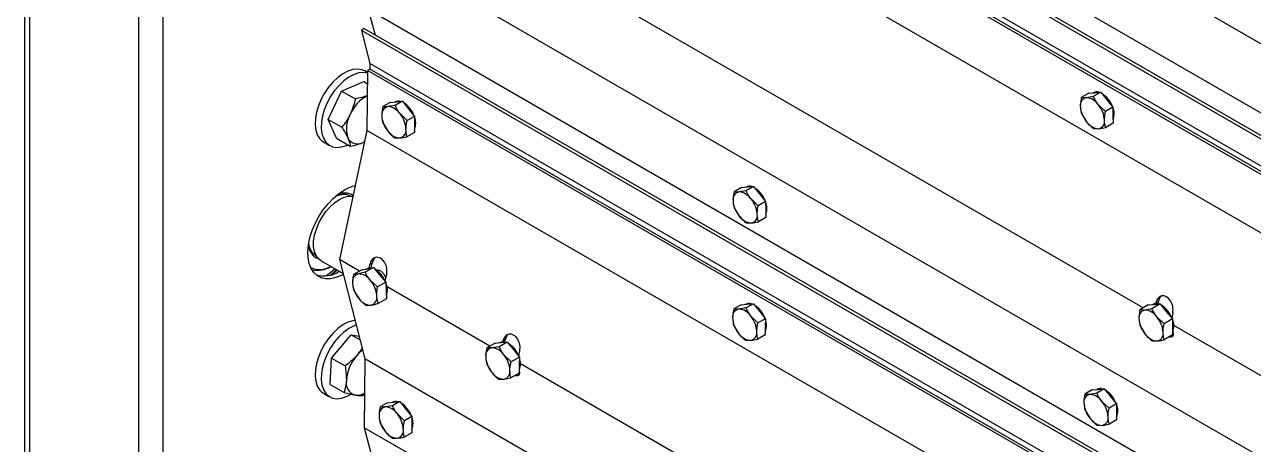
# Model space of a CAD drawing. Header units: millimetres. Extents: x -361 to 14022, y -1822 to 1455.
# Drawn here: x 3968.98 to 3991.42, y 900.91 to 908.58 of the extents above; entities that cross this region are included whole.
import ezdxf

# ---------------------------------------------------------------- set-up
doc = ezdxf.new("R2010")
doc.units = ezdxf.units.MM

msp = doc.modelspace()

# ---------------------------------------------------------------- linework, layer by layer
at = {"color": 7, "linetype": 'Continuous', "lineweight": 25}
for p, q in [((3968.976014, 941.413075), (3968.976014, 859.248655)), ((3969.067544, 941.285511), (3969.067544, 859.121092)), ((3971.056281, 940.137437), (3971.056281, 857.973018)), ((4037.697955, 881.599208), (3975.19244, 917.682874)), ((4037.697955, 880.332793), (3975.181245, 916.422921)), ((4037.697955, 879.857326), (3975.047014, 916.024944)), ((4037.697955, 879.922532), (3975.091041, 916.064734)), ((4037.697955, 879.211755), (3975.172353, 915.307016)), ((4037.697955, 879.364134), (3975.215331, 915.434585)), ((4037.697955, 879.263475), (3975.216543, 915.333226)), ((4037.697955, 878.139979), (3975.18526, 914.227789)), ((4037.697955, 874.042709), (3975.234603, 910.102034)), ((3989.407178, 903.404972), (3978.032519, 909.971423)), ((4037.697955, 872.80646), (3975.249491, 908.85719)), ((3975.249491, 908.85719), (3975.381905, 908.392759)), ((3975.174702, 908.512375), (3975.130388, 908.473646)), ((4037.697955, 872.354158), (3975.130388, 908.473646)), ((3975.130388, 908.473646), (3975.284352, 907.870529)), ((4037.697955, 872.418469), (3975.174702, 908.512375)), ((3975.238939, 907.708044), (3975.187756, 907.737592)), ((3975.239249, 907.742955), (3975.229543, 906.65063)), ((3975.283441, 907.767941), (3975.239249, 907.742955)), ((4037.697955, 871.686312), (3975.239249, 907.742955)), ((3975.284352, 907.870529), (3975.283441, 907.767941)), ((4037.697955, 871.736809), (3975.283441, 907.767941)), ((4037.697955, 871.839923), (3975.284352, 907.870529)), ((3974.767382, 907.369987), (3975.17209, 907.541664)), ((3975.17209, 907.541664), (3975.237127, 907.504119)), ((3974.518564, 906.852596), (3974.767382, 907.369987)), ((3974.767382, 907.369987), (3975.018647, 907.224935)), ((3988.412216, 907.330271), (3988.277285, 907.25024)), ((3988.496506, 907.268974), (3988.367161, 907.247902)), ((3988.412216, 907.330271), (3988.521826, 907.339638)), ((3988.497612, 907.338292), (3988.496186, 907.337447)), ((3988.631437, 907.349005), (3988.496506, 907.268974)), ((3988.521826, 907.339638), (3988.631437, 907.349005)), ((3988.631437, 907.349005), (3988.742797, 907.212074)), ((3975.656309, 907.161761), (3975.521373, 907.085471)), ((3975.743659, 907.105981), (3975.612781, 907.084568)), ((3975.656309, 907.161761), (3975.767452, 907.172016)), ((3975.744259, 907.170649), (3975.742626, 907.169725)), ((3975.878595, 907.182271), (3975.743659, 907.105981)), ((3975.767452, 907.172016), (3975.878595, 907.182271)), ((3975.878595, 907.182271), (3975.988423, 907.044452)), ((3975.988423, 907.044452), (3976.09825, 906.906634)), ((3988.719227, 906.995112), (3988.588132, 907.120338)), ((3988.854157, 907.075143), (3988.719227, 906.995112)), ((3988.742797, 907.212074), (3988.854157, 907.075143)), ((3988.854157, 907.075143), (3988.855907, 906.928845)), ((3974.518564, 906.852596), (3974.769829, 906.707544)), ((3974.674453, 906.506882), (3974.518564, 906.852596)), ((3975.518741, 906.789324), (3975.608834, 906.640348)), ((3975.963314, 906.830344), (3975.833751, 906.957004)), ((3976.09825, 906.906634), (3975.963314, 906.830344)), ((3976.09825, 906.906634), (3976.096935, 906.75856)), ((3988.280784, 906.957644), (3988.37241, 906.809008)), ((3988.857657, 906.782547), (3988.722726, 906.702517)), ((3988.855907, 906.928845), (3988.857657, 906.782547)), ((3975.229543, 906.65063), (3974.729054, 904.290238)), ((4037.697955, 870.588384), (3975.229543, 906.65063)), ((3976.095619, 906.610487), (3975.960683, 906.534197)), ((3976.096935, 906.75856), (3976.095619, 906.610487)), ((3988.503505, 906.683782), (3988.593381, 906.681444)), ((3974.437817, 906.438518), (3974.548302, 906.374736)), ((3974.674453, 906.506882), (3974.925718, 906.36183)), ((3975.185168, 906.441346), (3975.15965, 906.429439)), ((3975.738396, 906.513687), (3975.829804, 906.512784)), ((3974.922373, 905.449939), (3974.908709, 905.457827)), ((3974.915883, 905.453491), (3974.908709, 905.457827)), ((3982.068914, 905.606956), (3981.933983, 905.526925)), ((3982.153204, 905.545659), (3982.023859, 905.524587)), ((3982.068914, 905.606956), (3982.178524, 905.616323)), ((3982.15431, 905.614977), (3982.152884, 905.614132)), ((3982.288135, 905.62569), (3982.153204, 905.545659)), ((3982.178524, 905.616323), (3982.288135, 905.62569)), ((3982.288135, 905.62569), (3982.399495, 905.488759)), ((3982.399495, 905.488759), (3982.510855, 905.351828)), ((3981.937482, 905.234329), (3982.029108, 905.085693)), ((3982.375925, 905.271798), (3982.24483, 905.397023)), ((3982.510855, 905.351828), (3982.375925, 905.271798)), ((3982.510855, 905.351828), (3982.512605, 905.20553)), ((3982.512605, 905.20553), (3982.514355, 905.059232)), ((3982.514355, 905.059232), (3982.379424, 904.979202)), ((3982.160203, 904.960467), (3982.250079, 904.958129)), ((3974.252133, 904.397662), (3974.28376, 904.375266)), ((3974.28376, 904.375266), (3974.297424, 904.367378)), ((3974.391612, 904.266096), (3974.794597, 904.033458)), ((3975.092547, 904.080398), (3974.729054, 904.290238)), ((3974.729054, 904.290238), (3975.19244, 902.474801)), ((3975.133227, 904.103398), (3974.981719, 904.017738)), ((3975.133227, 904.103398), (3975.240741, 904.122753)), ((3975.348254, 904.142108), (3975.196746, 904.056449)), ((3975.228014, 904.122803), (3975.221939, 904.119368)), ((3975.240741, 904.122753), (3975.348254, 904.142108)), ((3975.280322, 904.1998), (3975.26677, 904.135886)), ((3975.326072, 904.225667), (3975.280322, 904.1998)), ((3975.306978, 904.135614), (3975.326072, 904.225667)), ((3975.348254, 904.142108), (3975.4615, 904.009549)), ((3975.43242, 904.094775), (3975.416476, 904.08576)), ((3975.196746, 904.056449), (3975.069497, 904.025936)), ((3975.423238, 903.791329), (3975.290257, 903.912731)), ((3975.574746, 903.876989), (3975.423238, 903.791329)), ((3975.4615, 904.009549), (3975.574746, 903.876989)), ((3975.563079, 903.895752), (3975.589681, 904.021211)), ((3975.574746, 903.876989), (3975.580478, 903.725074)), ((3974.993183, 903.713908), (3975.086694, 903.570191)), ((3975.580478, 903.725074), (3975.58621, 903.573159)), ((3977.47274, 902.706342), (3975.596717, 903.789347)), ((3975.219675, 903.448789), (3975.307453, 903.456986)), ((3975.58621, 903.573159), (3975.434702, 903.487499)), ((3982.064464, 903.462412), (3981.929528, 903.386122)), ((3982.151814, 903.406632), (3982.020936, 903.385219)), ((3982.064464, 903.462412), (3982.175607, 903.472667)), ((3982.152414, 903.471299), (3982.150781, 903.470376)), ((3982.28675, 903.482922), (3982.151814, 903.406632)), ((3982.175607, 903.472667), (3982.28675, 903.482922)), ((3982.28675, 903.482922), (3982.396578, 903.345103)), ((3989.499521, 903.459743), (3989.348019, 903.369883)), ((3989.499521, 903.459743), (3989.609132, 903.46911)), ((3989.718743, 903.478477), (3989.567241, 903.388617)), ((3989.584917, 903.467764), (3989.583492, 903.466919)), ((3989.609132, 903.46911), (3989.718743, 903.478477)), ((3989.636051, 903.482534), (3989.63867, 903.495986)), ((3989.684418, 903.523121), (3989.63867, 903.495986)), ((3989.684418, 903.523121), (3989.675797, 903.478838)), ((3989.718743, 903.478477), (3989.830103, 903.341546)), ((3982.37147, 903.130994), (3982.241907, 903.257655)), ((3982.506406, 903.207284), (3982.37147, 903.130994)), ((3982.396578, 903.345103), (3982.506406, 903.207284)), ((3982.506406, 903.207284), (3982.50509, 903.059211)), ((3989.567241, 903.388617), (3989.437896, 903.367545)), ((3989.789961, 903.114756), (3989.658866, 903.239981)), ((3989.941463, 903.204615), (3989.789961, 903.114756)), ((3989.830103, 903.341546), (3989.941463, 903.204615)), ((3989.948029, 903.317397), (3989.930079, 903.225194)), ((3989.941463, 903.204615), (3989.943213, 903.058317)), ((3981.926896, 903.089975), (3982.016989, 902.940998)), ((3982.50509, 903.059211), (3982.503774, 902.911137)), ((3989.351519, 903.077287), (3989.443145, 902.928651)), ((3989.943213, 903.058317), (3989.944962, 902.912019)), ((3989.947476, 902.979467), (3989.952271, 902.962643)), ((4001.339605, 896.516528), (3989.964946, 903.082979)), ((3974.580519, 902.489471), (3974.943965, 902.914001)), ((3974.943965, 902.914001), (3975.103902, 902.821671)), ((3974.943965, 902.914001), (3975.086518, 902.889779)), ((3977.571199, 902.762008), (3977.419691, 902.676349)), ((3977.571199, 902.762008), (3977.682342, 902.772263)), ((3977.793485, 902.782518), (3977.641977, 902.696859)), ((3977.659149, 902.770896), (3977.657516, 902.769973)), ((3977.682342, 902.772263), (3977.793485, 902.782518)), ((3977.711001, 902.796599), (3977.708556, 902.785069)), ((3977.756752, 902.822465), (3977.711001, 902.796599)), ((3977.748157, 902.781932), (3977.756752, 902.822465)), ((3977.793485, 902.782518), (3977.903313, 902.644699)), ((3982.146552, 902.814337), (3982.23796, 902.813434)), ((3982.503774, 902.911137), (3982.368838, 902.834847)), ((3989.574239, 902.803425), (3989.664115, 902.801087)), ((3989.944962, 902.912019), (3989.793461, 902.82216)), ((3977.641977, 902.696859), (3977.511099, 902.675446)), ((3977.861632, 902.421221), (3977.73207, 902.547882)), ((3978.013141, 902.506881), (3977.861632, 902.421221)), ((3977.903313, 902.644699), (3978.013141, 902.506881)), ((3978.001174, 902.527524), (3978.02036, 902.61801)), ((3978.013141, 902.506881), (3978.011825, 902.358807)), ((3974.559826, 902.006701), (3974.580519, 902.489471)), ((3974.580519, 902.489471), (3974.831784, 902.344419)), ((3975.19244, 902.474801), (3975.181245, 901.214849)), ((4037.697955, 866.391136), (3975.19244, 902.474801)), ((3977.417059, 902.380202), (3977.507152, 902.231225)), ((3978.011825, 902.358807), (3978.010509, 902.210734)), ((3989.405167, 895.817898), (3978.033815, 902.382441)), ((3977.636715, 902.104564), (3977.728123, 902.103661)), ((3978.010509, 902.210734), (3977.859001, 902.125074)), ((3978.01717, 902.25895), (3978.012831, 902.275951)), ((3974.437817, 901.845476), (3974.548302, 901.781694)), ((3974.559826, 902.006701), (3974.811091, 901.861649)), ((3988.477069, 901.907607), (3988.342138, 901.827576)), ((3988.561359, 901.84631), (3988.432014, 901.825238)), ((3988.477069, 901.907607), (3988.586679, 901.916974)), ((3988.562465, 901.915628), (3988.561039, 901.914783)), ((3988.69629, 901.926341), (3988.561359, 901.84631)), ((3988.586679, 901.916974), (3988.69629, 901.926341)), ((3988.69629, 901.926341), (3988.80765, 901.78941)), ((3975.153843, 901.803409), (3975.186711, 901.830061)), ((3975.607542, 901.673283), (3975.472606, 901.596993)), ((3975.694893, 901.617502), (3975.564014, 901.59609)), ((3975.607542, 901.673283), (3975.718685, 901.683537)), ((3975.695492, 901.68217), (3975.69386, 901.681247)), ((3975.829829, 901.693792), (3975.694893, 901.617502)), ((3975.718685, 901.683537), (3975.829829, 901.693792)), ((3975.829829, 901.693792), (3975.939656, 901.555974)), ((3988.78408, 901.572448), (3988.652985, 901.697674)), ((3988.919011, 901.652479), (3988.78408, 901.572448)), ((3988.80765, 901.78941), (3988.919011, 901.652479)), ((3988.919011, 901.652479), (3988.92076, 901.506181)), ((3975.914548, 901.341865), (3975.784985, 901.468526)), ((3976.049484, 901.418155), (3975.914548, 901.341865)), ((3975.939656, 901.555974), (3976.049484, 901.418155)), ((3976.049484, 901.418155), (3976.048168, 901.270081)), ((3988.345638, 901.53498), (3988.437263, 901.386344)), ((3988.92076, 901.506181), (3988.92251, 901.359883)), ((4037.697955, 865.12472), (3975.181245, 901.214849)), ((3975.181245, 901.214849), (3975.304079, 900.733677)), ((3975.469975, 901.300845), (3975.560067, 901.151869)), ((3976.048168, 901.270081), (3976.046853, 901.122008)), ((3988.568358, 901.261118), (3988.658234, 901.25878)), ((3988.92251, 901.359883), (3988.787579, 901.279852)), ((3975.68963, 901.025208), (3975.781038, 901.024305)), ((3976.046853, 901.122008), (3975.911916, 901.045718))]:
    msp.add_line(p, q, dxfattribs=at)
at = {"color": 8, "linetype": 'Continuous', "lineweight": 25}
msp.add_line((3971.498223, 937.224913), (3971.498223, 860.779877), dxfattribs=at)
at = {"color": 7, "linetype": 'Continuous', "lineweight": 25, "flags": 128}
for points in [[(3975.187756, 907.737592), (3975.13601, 907.760166), (3975.05809, 907.772621), (3974.972716, 907.764276), (3974.882483, 907.735384), (3974.790132, 907.686823), (3974.698469, 907.62007), (3974.61028, 907.537151), (3974.528244, 907.440587), (3974.454853, 907.333311), (3974.392339, 907.218583), (3974.342599, 907.099889), (3974.307145, 906.980836), (3974.287056, 906.86504), (3974.28294, 906.756021), (3974.294924, 906.65709), (3974.322642, 906.571254)], [(3975.238855, 907.69863), (3975.168575, 907.708839), (3975.083201, 907.700494), (3974.992968, 907.671602), (3974.900617, 907.623042), (3974.808954, 907.556288), (3974.720765, 907.473369), (3974.638729, 907.376805), (3974.565339, 907.269529), (3974.502824, 907.154801), (3974.453084, 907.036107), (3974.417631, 906.917054), (3974.397541, 906.801258), (3974.393425, 906.692239), (3974.405409, 906.593308), (3974.433127, 906.507472)], [(3974.433127, 906.507472), (3974.475739, 906.437339), (3974.531948, 906.385039), (3974.600047, 906.352162), (3974.677968, 906.339707), (3974.763342, 906.348052), (3974.853575, 906.376944), (3974.879333, 906.388608)], [(3974.798546, 904.017983), (3974.762041, 903.998978), (3974.661739, 903.958966), (3974.564978, 903.938468), (3974.474025, 903.937965), (3974.391013, 903.957469), (3974.317887, 903.996523), (3974.25636, 904.054211), (3974.207876, 904.129182), (3974.17357, 904.219677), (3974.154247, 904.323577), (3974.15036, 904.438444), (3974.161999, 904.561588), (3974.188893, 904.690122), (3974.230409, 904.821033), (3974.285576, 904.951252), (3974.353101, 905.077728), (3974.4314, 905.197495), (3974.518639, 905.307747), (3974.612772, 905.4059), (3974.711593, 905.489652), (3974.812786, 905.557041)], [(3974.391612, 904.266096), (3974.345891, 904.301005), (3974.300932, 904.360865), (3974.270393, 904.437128), (3974.255315, 904.527199), (3974.25621, 904.628008), (3974.27305, 904.736123), (3974.305259, 904.847864), (3974.351742, 904.959423), (3974.410915, 905.067003), (3974.480763, 905.16694), (3974.558908, 905.25583), (3974.642689, 905.330647), (3974.729252, 905.388843), (3974.815649, 905.428435), (3974.89894, 905.448077), (3974.97441, 905.44738)], [(3974.56082, 904.006292), (3974.581892, 904.022825), (3974.67495, 904.102528)], [(3974.687317, 904.095389), (3974.632337, 904.047203), (3974.595869, 904.017381)], [(3975.228014, 904.122803), (3975.271435, 904.136477), (3975.306978, 904.135614)], [(3975.013031, 903.177684), (3974.972716, 903.171234), (3974.882483, 903.142342), (3974.790132, 903.093781), (3974.698469, 903.027028), (3974.61028, 902.944109), (3974.528244, 902.847545), (3974.454853, 902.740269), (3974.392339, 902.625541), (3974.342599, 902.506847), (3974.307145, 902.387794), (3974.287056, 902.271998), (3974.28294, 902.162979), (3974.294924, 902.064048), (3974.322642, 901.978212)], [(3975.034346, 903.094176), (3974.992968, 903.07856), (3974.900617, 903.029999), (3974.808954, 902.963246), (3974.720765, 902.880327), (3974.638729, 902.783763), (3974.565339, 902.676487), (3974.502824, 902.561759), (3974.453084, 902.443065), (3974.417631, 902.324012), (3974.397541, 902.208216), (3974.393425, 902.099197), (3974.405409, 902.000266), (3974.433127, 901.91443)], [(3974.433127, 901.91443), (3974.475739, 901.844297), (3974.531948, 901.791997), (3974.600047, 901.75912), (3974.677968, 901.746665), (3974.763342, 901.75501), (3974.853575, 901.783902), (3974.930108, 901.822823)]]:
    msp.add_lwpolyline(points, dxfattribs=at)
at = {"color": 8, "linetype": 'Continuous', "lineweight": 25, "flags": 128}
msp.add_lwpolyline([(3974.649577, 904.117176), (3974.536445, 904.026347), (3974.485016, 903.990513)], dxfattribs=at)
at = {"color": 7, "linetype": 'Continuous', "lineweight": 25}
for centre, radius, start, end in [((3975.580767, 906.656612), 0.71685, 118.8223277, 156.0149673), ((3988.391214, 907.116035), 0.134043, 100.3370645, 190.2264623), ((3988.348198, 906.959885), 0.288641, 33.7722361, 86.2331404), ((3988.557765, 907.229905), 0.12396, 69.9370339, 119.0296317), ((3988.39661, 906.916179), 0.481209, 20.2238943, 58.0161973), ((3975.638761, 906.947012), 0.139989, 100.6953232, 188.5331771), ((3975.597096, 906.80223), 0.282774, 33.1850043, 86.8203722), ((3975.803966, 907.059075), 0.126545, 71.510323, 118.153237), ((3975.648296, 906.759061), 0.46942, 19.5554709, 57.5471594), ((3988.742206, 907.12089), 0.483755, 183.3955817, 220.1438852), ((3988.218336, 906.808457), 0.483755, 3.3955817, 40.1438852), ((3988.59954, 906.951823), 0.279172, 337.2142046, 24.156204), ((3975.397602, 906.678936), 0.543123, 150.3025872, 197.4069253), ((3975.976686, 906.943507), 0.476678, 182.0759805, 219.4930678), ((3975.465899, 906.653845), 0.476678, 2.0759805, 39.4930678), ((3975.836817, 906.785993), 0.283127, 336.3520258, 22.6298248), ((3988.612344, 906.969461), 0.288641, 213.7722361, 266.2331404), ((3988.569329, 906.813312), 0.134043, 280.3370645, 10.2264623), ((3974.579793, 906.678047), 0.278445, 202.5527925, 239.3434217), ((3975.845489, 906.795122), 0.282774, 213.1850043, 266.8203722), ((3975.803824, 906.65034), 0.139989, 280.6953232, 8.5331771), ((3975.059071, 906.60041), 0.198361, 205.0386888, 300.467355), ((3975.154321, 904.991371), 0.660779, 102.2015873, 121.1223229), ((3982.047912, 905.39272), 0.134043, 100.3370645, 190.2264623), ((3982.004896, 905.23657), 0.288641, 33.7722361, 86.2331404), ((3982.214463, 905.506591), 0.12396, 69.9370339, 119.0296317), ((3982.053308, 905.192864), 0.481209, 20.2238943, 58.0161973), ((3982.398904, 905.397575), 0.483755, 183.3955817, 220.1438852), ((3981.875034, 905.085142), 0.483755, 3.3955817, 40.1438852), ((3982.256238, 905.228508), 0.279172, 337.2142046, 24.156204), ((3982.269042, 905.246146), 0.288641, 213.7722361, 266.2331404), ((3982.226027, 905.089997), 0.134043, 280.3370645, 10.2264623), ((3974.362893, 904.528743), 0.419341, 247.4288629, 299.4589949), ((3974.313139, 904.593548), 0.502234, 259.8241474, 300.8894283), ((3974.440546, 904.492078), 0.50281, 254.0016935, 304.3696981), ((3975.143177, 903.720085), 0.455454, 21.2794767, 59.7350548), ((3975.113348, 903.883998), 0.148557, 107.1682905, 191.3879794), ((3975.454896, 903.891305), 0.488556, 184.3009171, 221.0921177), ((3975.074805, 903.764434), 0.261556, 34.5400061, 91.1628643), ((3974.922055, 903.591617), 0.488556, 4.3009171, 41.0921177), ((3975.298562, 903.738764), 0.30459, 339.5606698, 24.7612011), ((3975.263603, 903.598924), 0.148557, 287.1682905, 11.3879794), ((3975.302145, 903.718488), 0.261556, 214.5400061, 271.1628643), ((3982.212122, 903.359726), 0.126545, 71.510323, 118.153237), ((3982.056451, 903.059712), 0.46942, 19.5554709, 57.5471594), ((3989.645071, 903.359377), 0.12396, 69.9370339, 119.0296317), ((3989.483916, 903.045651), 0.481209, 20.2238943, 58.0161973), ((3982.046916, 903.247662), 0.139989, 100.6953232, 188.5331771), ((3982.384842, 903.244158), 0.476678, 182.0759805, 219.4930678), ((3982.005251, 903.102881), 0.282774, 33.1850043, 86.8203722), ((3981.874054, 902.954495), 0.476678, 2.0759805, 39.4930678), ((3982.244972, 903.086643), 0.283127, 336.3520258, 22.6298248), ((3989.461948, 903.235678), 0.134043, 100.3370645, 190.2264623), ((3989.81294, 903.240533), 0.483755, 183.3955817, 220.1438852), ((3989.418933, 903.079528), 0.288641, 33.7722361, 86.2331404), ((3989.289071, 902.9281), 0.483755, 3.3955817, 40.1438852), ((3989.686846, 903.081295), 0.279172, 337.2142046, 24.156204), ((3982.21198, 902.950991), 0.139989, 280.6953232, 8.5331771), ((3989.640063, 902.932955), 0.134043, 280.3370645, 10.2264623), ((3977.718857, 902.659323), 0.126545, 71.510323, 118.153237), ((3977.563186, 902.359308), 0.46942, 19.5554709, 57.5471594), ((3982.253644, 903.095773), 0.282774, 213.1850043, 266.8203722), ((3989.683078, 903.089104), 0.288641, 213.7722361, 266.2331404), ((3975.636171, 902.020711), 0.785774, 138.78431, 175.3214079), ((3975.566542, 902.097445), 0.68294, 127.5293616, 139.7780187), ((3977.537079, 902.537889), 0.139989, 100.6953232, 188.5331771), ((3977.875005, 902.534385), 0.476678, 182.0759805, 219.4930678), ((3977.495414, 902.393108), 0.282774, 33.1850043, 86.8203722), ((3977.364217, 902.244722), 0.476678, 2.0759805, 39.4930678), ((3977.748973, 902.385814), 0.285816, 337.3946058, 22.4977682), ((3975.080281, 902.036911), 0.232257, 168.0999711, 253.4301053), ((3977.743807, 902.386), 0.282774, 213.1850043, 266.8203722), ((3977.702143, 902.241218), 0.139989, 280.6953232, 8.5331771), ((3974.579793, 902.085005), 0.278445, 202.5527925, 239.3434217), ((3975.047597, 902.09369), 0.281398, 263.1520957, 299.6679236), ((3988.622618, 901.807241), 0.12396, 69.9370339, 119.0296317), ((3988.461463, 901.493515), 0.481209, 20.2238943, 58.0161973), ((3975.7552, 901.570597), 0.126545, 71.510323, 118.153237), ((3975.599529, 901.270582), 0.46942, 19.5554709, 57.5471594), ((3988.456067, 901.693371), 0.134043, 100.3370645, 190.2264623), ((3988.807059, 901.698225), 0.483755, 183.3955817, 220.1438852), ((3988.413052, 901.537221), 0.288641, 33.7722361, 86.2331404), ((3988.283189, 901.385793), 0.483755, 3.3955817, 40.1438852), ((3988.664393, 901.529159), 0.279172, 337.2142046, 24.156204), ((3975.589994, 901.458533), 0.139989, 100.6953232, 188.5331771), ((3975.92792, 901.455029), 0.476678, 182.0759805, 219.4930678), ((3975.54833, 901.313751), 0.282774, 33.1850043, 86.8203722), ((3975.417132, 901.165366), 0.476678, 2.0759805, 39.4930678), ((3975.78805, 901.297514), 0.283127, 336.3520258, 22.6298248), ((3988.677197, 901.546797), 0.288641, 213.7722361, 266.2331404), ((3988.634182, 901.390647), 0.134043, 280.3370645, 10.2264623), ((3975.755058, 901.161862), 0.139989, 280.6953232, 8.5331771), ((3975.796722, 901.306643), 0.282774, 213.1850043, 266.8203722)]:
    msp.add_arc(centre, radius, start, end, dxfattribs=at)
at = {"color": 8, "linetype": 'Continuous', "lineweight": 25}
for centre, radius, start, end in [((3974.820637, 905.222143), 0.284407, 56.6423577, 115.8876452), ((3974.441006, 904.569625), 0.281623, 184.2052787, 249.0730794)]:
    msp.add_arc(centre, radius, start, end, dxfattribs=at)
at = {"color": 7, "linetype": 'Continuous', "lineweight": 25}
for centre, major_axis, ratio, start_param, end_param in [((3975.435001, 904.110506), (-0.045582, 0.219415), 0.701630723, 4.153173117, 7.294765771), ((3975.480752, 904.136372), (-0.045582, 0.219415), 0.701630723, 0.384787766, 1.011580464), ((3975.431811, 903.751446), (-0.143133, 0.16959), 0.418043607, 3.344029221, 3.747933613), ((3989.793349, 903.406692), (-0.051828, 0.217876), 0.692818262, 4.132742217, 7.274334871), ((3989.839098, 903.433826), (-0.051828, 0.217876), 0.692818262, 0.380647994, 0.991149564), ((3989.797592, 903.051938), (-0.146068, 0.166997), 0.401133331, 2.602360174, 3.846083137), ((3977.865681, 902.707304), (-0.045582, 0.219415), 0.701630723, 4.153173117, 7.294765771), ((3977.911431, 902.73317), (-0.045582, 0.219415), 0.701630723, 0.384788837, 1.011580464), ((3989.84334, 903.079073), (-0.146068, 0.166997), 0.401133331, 2.602360174, 2.768292821), ((3977.86249, 902.348245), (-0.143133, 0.16959), 0.418043607, 2.568485088, 3.853595792), ((3977.908241, 902.374111), (-0.143133, 0.16959), 0.418043607, 2.568485088, 2.779950227)]:
    msp.add_ellipse(centre, major_axis=major_axis, ratio=ratio, start_param=start_param, end_param=end_param, dxfattribs=at)
for points, knots in [([(3975.018647, 907.224935), (3975.007268, 907.177827), (3974.984302, 907.082746), (3974.945429, 906.993193), (3974.925816, 906.94801)], [0, 0, 0, 0, 0.495457963, 1, 1, 1, 1]), ([(3975.235185, 907.285595), (3975.202433, 907.27378), (3975.135384, 907.249594), (3975.058152, 907.23328), (3975.018647, 907.224935)], [0, 0, 0, 0, 0.488484449, 1, 1, 1, 1]), ([(3988.277285, 907.25024), (3988.269658, 907.208388), (3988.259728, 907.153904), (3988.259381, 907.103843), (3988.2593, 907.092237)], [0, 0, 0, 0, 0.768150727, 1, 1, 1, 1]), ([(3988.367161, 907.247902), (3988.364583, 907.247692), (3988.327849, 907.244695), (3988.301647, 907.247568), (3988.277285, 907.25024)], [0, 0, 0, 0, 0.070200577, 1, 1, 1, 1]), ([(3988.588132, 907.120338), (3988.585512, 907.123596), (3988.548188, 907.170003), (3988.521407, 907.221289), (3988.496506, 907.268974)], [0, 0, 0, 0, 0.070200577, 1, 1, 1, 1]), ([(3975.521373, 907.085471), (3975.512968, 907.043393), (3975.502027, 906.988614), (3975.500643, 906.937979), (3975.500322, 906.92624)], [0, 0, 0, 0, 0.768150727, 1, 1, 1, 1]), ([(3975.612781, 907.084568), (3975.610166, 907.084336), (3975.572915, 907.081032), (3975.546206, 907.083332), (3975.521373, 907.085471)], [0, 0, 0, 0, 0.070200577, 1, 1, 1, 1]), ([(3975.833751, 906.957004), (3975.831168, 906.960283), (3975.794361, 907.006981), (3975.768088, 907.058282), (3975.743659, 907.105981)], [0, 0, 0, 0, 0.070200577, 1, 1, 1, 1]), ([(3988.2593, 907.092237), (3988.262254, 907.054632), (3988.265998, 907.00697), (3988.278208, 906.966238), (3988.280784, 906.957644)], [0, 0, 0, 0, 0.788999238, 1, 1, 1, 1]), ([(3988.701242, 906.837109), (3988.701323, 906.848716), (3988.70167, 906.898776), (3988.7116, 906.95326), (3988.719227, 906.995112)], [0, 0, 0, 0, 0.231849273, 1, 1, 1, 1]), ([(3974.925816, 906.94801), (3974.922829, 906.9419), (3974.900212, 906.895629), (3974.85121, 906.812057), (3974.797121, 906.742594), (3974.769829, 906.707544)], [0, 0, 0, 0, 0.070085768, 0.530782234, 1, 1, 1, 1]), ([(3975.500322, 906.92624), (3975.502457, 906.888091), (3975.505163, 906.839741), (3975.516375, 906.798109), (3975.518741, 906.789324)], [0, 0, 0, 0, 0.7889992378, 1, 1, 1, 1]), ([(3975.942263, 906.671112), (3975.942584, 906.682852), (3975.943969, 906.733487), (3975.95491, 906.788265), (3975.963314, 906.830344)], [0, 0, 0, 0, 0.231849273, 1, 1, 1, 1]), ([(3988.37241, 906.809008), (3988.37507, 906.805774), (3988.412956, 906.7597), (3988.459877, 906.720361), (3988.503505, 906.683782)], [0, 0, 0, 0, 0.070200577, 1, 1, 1, 1]), ([(3988.722726, 906.702517), (3988.72015, 906.711111), (3988.707939, 906.751843), (3988.704196, 906.799504), (3988.701242, 906.837109)], [0, 0, 0, 0, 0.211000762, 1, 1, 1, 1]), ([(3974.769829, 906.707544), (3974.77814, 906.694894), (3974.822188, 906.627855), (3974.853747, 906.566354), (3974.879351, 906.516458)], [0, 0, 0, 0, 0.188696452, 1, 1, 1, 1]), ([(3975.608834, 906.640348), (3975.611457, 906.637092), (3975.648825, 906.590711), (3975.69524, 906.550798), (3975.738396, 906.513687)], [0, 0, 0, 0, 0.070200577, 1, 1, 1, 1]), ([(3975.960683, 906.534197), (3975.958317, 906.542981), (3975.947104, 906.584614), (3975.944398, 906.632964), (3975.942263, 906.671112)], [0, 0, 0, 0, 0.211000762, 1, 1, 1, 1]), ([(3988.593381, 906.681444), (3988.595999, 906.681678), (3988.633294, 906.685008), (3988.679637, 906.694081), (3988.722726, 906.702517)], [0, 0, 0, 0, 0.070200577, 1, 1, 1, 1]), ([(3974.879351, 906.516458), (3974.884707, 906.504093), (3974.909688, 906.446415), (3974.918665, 906.399045), (3974.925718, 906.36183)], [0, 0, 0, 0, 0.214377504, 1, 1, 1, 1]), ([(3974.925718, 906.36183), (3974.967407, 906.370675), (3975.05155, 906.388528), (3975.123399, 906.41572), (3975.15965, 906.429439)], [0, 0, 0, 0, 0.495457963, 1, 1, 1, 1]), ([(3975.15965, 906.429439), (3975.164506, 906.431445), (3975.17365, 906.435222), (3975.181547, 906.439655), (3975.18525, 906.441733)], [0, 0, 0, 0, 0.531078973, 1, 1, 1, 1]), ([(3975.829804, 906.512784), (3975.832459, 906.513038), (3975.870272, 906.51666), (3975.917122, 906.525747), (3975.960683, 906.534197)], [0, 0, 0, 0, 0.0702005767, 1, 1, 1, 1]), ([(3974.671112, 905.452572), (3974.693255, 905.461146), (3974.740092, 905.479281), (3974.805493, 905.486094), (3974.865932, 905.479635), (3974.898641, 905.462234), (3974.914789, 905.453643)], [0, 0, 0, 0, 0.230485827, 0.487521914, 0.746992659, 1, 1, 1, 1]), ([(3981.933983, 905.526925), (3981.926356, 905.485073), (3981.916426, 905.430589), (3981.916079, 905.380528), (3981.915998, 905.368922)], [0, 0, 0, 0, 0.7681507272, 1, 1, 1, 1]), ([(3982.023859, 905.524587), (3982.02128, 905.524377), (3981.984547, 905.52138), (3981.958345, 905.524253), (3981.933983, 905.526925)], [0, 0, 0, 0, 0.0702005767, 1, 1, 1, 1]), ([(3982.24483, 905.397023), (3982.24221, 905.400281), (3982.204886, 905.446688), (3982.178105, 905.497974), (3982.153204, 905.545659)], [0, 0, 0, 0, 0.070200577, 1, 1, 1, 1]), ([(3981.915998, 905.368922), (3981.918952, 905.331317), (3981.922696, 905.283655), (3981.934906, 905.242924), (3981.937482, 905.234329)], [0, 0, 0, 0, 0.788999238, 1, 1, 1, 1]), ([(3982.35794, 905.113795), (3982.358021, 905.125401), (3982.358368, 905.175461), (3982.368297, 905.229945), (3982.375925, 905.271798)], [0, 0, 0, 0, 0.231849273, 1, 1, 1, 1]), ([(3982.029108, 905.085693), (3982.031768, 905.082459), (3982.069654, 905.036385), (3982.116575, 904.997046), (3982.160203, 904.960467)], [0, 0, 0, 0, 0.070200577, 1, 1, 1, 1]), ([(3982.250079, 904.958129), (3982.252697, 904.958363), (3982.289992, 904.961693), (3982.336335, 904.970766), (3982.379424, 904.979202)], [0, 0, 0, 0, 0.070200577, 1, 1, 1, 1]), ([(3982.379424, 904.979202), (3982.376848, 904.987796), (3982.364637, 905.028528), (3982.360894, 905.076189), (3982.35794, 905.113795)], [0, 0, 0, 0, 0.211000762, 1, 1, 1, 1]), ([(3974.257097, 904.397073), (3974.250151, 904.402274), (3974.22718, 904.419478), (3974.199537, 904.46662), (3974.176434, 904.526073), (3974.171726, 904.57154), (3974.169936, 904.588824)], [0, 0, 0, 0, 0.144799971, 0.478887256, 0.801898404, 1, 1, 1, 1]), ([(3975.399808, 904.098192), (3975.402555, 904.098956), (3975.422496, 904.104502), (3975.463872, 904.09099), (3975.512901, 904.056323), (3975.550974, 904.005454), (3975.566666, 903.965247), (3975.57389, 903.946737)], [0, 0, 0, 0, 0.041608723, 0.302051646, 0.54948739, 0.792609073, 1, 1, 1, 1]), ([(3974.981719, 904.017738), (3974.9751, 903.974687), (3974.966484, 903.918641), (3974.967484, 903.866707), (3974.967716, 903.854665)], [0, 0, 0, 0, 0.768150728, 1, 1, 1, 1]), ([(3974.967716, 903.854665), (3974.971734, 903.815491), (3974.976826, 903.76584), (3974.990333, 903.722957), (3974.993183, 903.713908)], [0, 0, 0, 0, 0.788999238, 1, 1, 1, 1]), ([(3975.069497, 904.025936), (3975.066968, 904.025488), (3975.030943, 904.019111), (3975.005436, 904.0184), (3974.981719, 904.017738)], [0, 0, 0, 0, 0.070200577, 1, 1, 1, 1]), ([(3975.290257, 903.912731), (3975.287592, 903.915885), (3975.249631, 903.960808), (3975.222227, 904.010368), (3975.196746, 904.056449)], [0, 0, 0, 0, 0.070200577, 1, 1, 1, 1]), ([(3975.409235, 903.628256), (3975.409003, 903.640297), (3975.408003, 903.692232), (3975.416619, 903.748278), (3975.423238, 903.791329)], [0, 0, 0, 0, 0.231849273, 1, 1, 1, 1]), ([(3975.434702, 903.487499), (3975.431852, 903.496548), (3975.418345, 903.539431), (3975.413253, 903.589082), (3975.409235, 903.628256)], [0, 0, 0, 0, 0.211000762, 1, 1, 1, 1]), ([(3975.086694, 903.570191), (3975.089398, 903.567059), (3975.127921, 903.522454), (3975.175467, 903.484281), (3975.219675, 903.448789)], [0, 0, 0, 0, 0.070200577, 1, 1, 1, 1]), ([(3975.307453, 903.456986), (3975.310022, 903.457456), (3975.346609, 903.464151), (3975.392258, 903.47625), (3975.434702, 903.487499)], [0, 0, 0, 0, 0.070200577, 1, 1, 1, 1]), ([(3982.241907, 903.257655), (3982.239323, 903.260933), (3982.202516, 903.307632), (3982.176243, 903.358933), (3982.151814, 903.406632)], [0, 0, 0, 0, 0.070200577, 1, 1, 1, 1]), ([(3981.929528, 903.386122), (3981.921124, 903.344044), (3981.910183, 903.289265), (3981.908798, 903.23863), (3981.908477, 903.226891)], [0, 0, 0, 0, 0.768150727, 1, 1, 1, 1]), ([(3981.908477, 903.226891), (3981.910612, 903.188742), (3981.913318, 903.140392), (3981.924531, 903.098759), (3981.926896, 903.089975)], [0, 0, 0, 0, 0.7889992378, 1, 1, 1, 1]), ([(3982.020936, 903.385219), (3982.018321, 903.384987), (3981.98107, 903.381683), (3981.954361, 903.383983), (3981.929528, 903.386122)], [0, 0, 0, 0, 0.070200577, 1, 1, 1, 1]), ([(3989.348019, 903.369883), (3989.340392, 903.328031), (3989.330463, 903.273547), (3989.330115, 903.223486), (3989.330035, 903.21188)], [0, 0, 0, 0, 0.768150728, 1, 1, 1, 1]), ([(3989.330035, 903.21188), (3989.332988, 903.174275), (3989.336732, 903.126613), (3989.348942, 903.085882), (3989.351519, 903.077287)], [0, 0, 0, 0, 0.788999238, 1, 1, 1, 1]), ([(3989.437896, 903.367545), (3989.435317, 903.367335), (3989.398584, 903.364338), (3989.372382, 903.367211), (3989.348019, 903.369883)], [0, 0, 0, 0, 0.070200577, 1, 1, 1, 1]), ([(3989.658866, 903.239981), (3989.656246, 903.243239), (3989.618922, 903.289646), (3989.592141, 903.340932), (3989.567241, 903.388617)], [0, 0, 0, 0, 0.070200577, 1, 1, 1, 1]), ([(3982.350419, 902.971763), (3982.35074, 902.983503), (3982.352124, 903.034138), (3982.363065, 903.088916), (3982.37147, 903.130994)], [0, 0, 0, 0, 0.231849273, 1, 1, 1, 1]), ([(3982.368838, 902.834847), (3982.366472, 902.843632), (3982.35526, 902.885264), (3982.352554, 902.933615), (3982.350419, 902.971763)], [0, 0, 0, 0, 0.211000762, 1, 1, 1, 1]), ([(3989.771976, 902.956753), (3989.772057, 902.968359), (3989.772404, 903.018419), (3989.782334, 903.072903), (3989.789961, 903.114756)], [0, 0, 0, 0, 0.231849273, 1, 1, 1, 1]), ([(3989.793461, 902.82216), (3989.790884, 902.830754), (3989.778674, 902.871486), (3989.77493, 902.919147), (3989.771976, 902.956753)], [0, 0, 0, 0, 0.211000762, 1, 1, 1, 1]), ([(3982.016989, 902.940998), (3982.019612, 902.937742), (3982.05698, 902.891361), (3982.103395, 902.851448), (3982.146552, 902.814337)], [0, 0, 0, 0, 0.070200577, 1, 1, 1, 1]), ([(3982.23796, 902.813434), (3982.240614, 902.813689), (3982.278427, 902.81731), (3982.325277, 902.826398), (3982.368838, 902.834847)], [0, 0, 0, 0, 0.070200577, 1, 1, 1, 1]), ([(3989.443145, 902.928651), (3989.445804, 902.925417), (3989.48369, 902.879343), (3989.530612, 902.840004), (3989.574239, 902.803425)], [0, 0, 0, 0, 0.070200577, 1, 1, 1, 1]), ([(3989.664115, 902.801087), (3989.666734, 902.801321), (3989.704029, 902.804651), (3989.750371, 902.813724), (3989.793461, 902.82216)], [0, 0, 0, 0, 0.070200577, 1, 1, 1, 1]), ([(3975.045085, 902.538454), (3975.04074, 902.533445), (3975.007835, 902.495508), (3974.939436, 902.42765), (3974.867886, 902.372331), (3974.831784, 902.344419)], [0, 0, 0, 0, 0.070085768, 0.530782234, 1, 1, 1, 1]), ([(3975.141619, 902.673906), (3975.13753, 902.666484), (3975.111433, 902.619112), (3975.075439, 902.575355), (3975.045085, 902.538454)], [0, 0, 0, 0, 0.156682501, 1, 1, 1, 1]), ([(3977.419691, 902.676349), (3977.411286, 902.634271), (3977.400346, 902.579492), (3977.398961, 902.528857), (3977.39864, 902.517117)], [0, 0, 0, 0, 0.768150728, 1, 1, 1, 1]), ([(3977.39864, 902.517117), (3977.400775, 902.478969), (3977.403481, 902.430619), (3977.414694, 902.388986), (3977.417059, 902.380202)], [0, 0, 0, 0, 0.788999238, 1, 1, 1, 1]), ([(3977.511099, 902.675446), (3977.508484, 902.675214), (3977.471233, 902.67191), (3977.444524, 902.67421), (3977.419691, 902.676349)], [0, 0, 0, 0, 0.070200577, 1, 1, 1, 1]), ([(3977.73207, 902.547882), (3977.729486, 902.55116), (3977.692679, 902.597859), (3977.666406, 902.64916), (3977.641977, 902.696859)], [0, 0, 0, 0, 0.0702005767, 1, 1, 1, 1]), ([(3974.831784, 902.344419), (3974.834674, 902.32756), (3974.849988, 902.238219), (3974.851659, 902.15352), (3974.853015, 902.084804)], [0, 0, 0, 0, 0.1886964523, 1, 1, 1, 1]), ([(3977.840582, 902.26199), (3977.840903, 902.27373), (3977.842287, 902.324365), (3977.853228, 902.379143), (3977.861632, 902.421221)], [0, 0, 0, 0, 0.231849273, 1, 1, 1, 1]), ([(3974.853015, 902.084804), (3974.851967, 902.067469), (3974.847078, 901.986607), (3974.826924, 901.916627), (3974.811091, 901.861649)], [0, 0, 0, 0, 0.214377504, 1, 1, 1, 1]), ([(3977.507152, 902.231225), (3977.509775, 902.227969), (3977.547143, 902.181588), (3977.593558, 902.141675), (3977.636715, 902.104564)], [0, 0, 0, 0, 0.070200577, 1, 1, 1, 1]), ([(3977.728123, 902.103661), (3977.730777, 902.103916), (3977.76859, 902.107537), (3977.81544, 902.116625), (3977.859001, 902.125074)], [0, 0, 0, 0, 0.070200577, 1, 1, 1, 1]), ([(3977.859001, 902.125074), (3977.856635, 902.133859), (3977.845423, 902.175491), (3977.842717, 902.223842), (3977.840582, 902.26199)], [0, 0, 0, 0, 0.211000762, 1, 1, 1, 1]), ([(3974.811091, 901.861649), (3974.847749, 901.851824), (3974.921738, 901.831996), (3974.98309, 901.820234), (3975.014045, 901.814299)], [0, 0, 0, 0, 0.495457963, 1, 1, 1, 1]), ([(3988.652985, 901.697674), (3988.650365, 901.700932), (3988.613041, 901.747338), (3988.58626, 901.798624), (3988.561359, 901.84631)], [0, 0, 0, 0, 0.070200577, 1, 1, 1, 1]), ([(3975.014045, 901.814299), (3975.018069, 901.813631), (3975.048546, 901.808569), (3975.09965, 901.802695), (3975.135669, 901.803169), (3975.153843, 901.803409)], [0, 0, 0, 0, 0.070085768, 0.530782234, 1, 1, 1, 1]), ([(3975.784985, 901.468526), (3975.782401, 901.471804), (3975.745594, 901.518503), (3975.719321, 901.569803), (3975.694893, 901.617502)], [0, 0, 0, 0, 0.070200577, 1, 1, 1, 1]), ([(3988.342138, 901.827576), (3988.334511, 901.785724), (3988.324581, 901.731239), (3988.324234, 901.681179), (3988.324153, 901.669573)], [0, 0, 0, 0, 0.7681507272, 1, 1, 1, 1]), ([(3988.324153, 901.669573), (3988.327107, 901.631968), (3988.330851, 901.584306), (3988.343061, 901.543574), (3988.345638, 901.53498)], [0, 0, 0, 0, 0.788999238, 1, 1, 1, 1]), ([(3988.432014, 901.825238), (3988.429436, 901.825028), (3988.392702, 901.822031), (3988.366501, 901.824904), (3988.342138, 901.827576)], [0, 0, 0, 0, 0.070200577, 1, 1, 1, 1]), ([(3975.472606, 901.596993), (3975.464202, 901.554914), (3975.453261, 901.500136), (3975.451876, 901.449501), (3975.451555, 901.437761)], [0, 0, 0, 0, 0.768150727, 1, 1, 1, 1]), ([(3975.451555, 901.437761), (3975.45369, 901.399613), (3975.456396, 901.351262), (3975.467609, 901.30963), (3975.469975, 901.300845)], [0, 0, 0, 0, 0.788999238, 1, 1, 1, 1]), ([(3975.564014, 901.59609), (3975.561399, 901.595858), (3975.524148, 901.592553), (3975.49744, 901.594854), (3975.472606, 901.596993)], [0, 0, 0, 0, 0.0702005767, 1, 1, 1, 1]), ([(3988.437263, 901.386344), (3988.439923, 901.38311), (3988.477809, 901.337036), (3988.52473, 901.297696), (3988.568358, 901.261118)], [0, 0, 0, 0, 0.0702005767, 1, 1, 1, 1]), ([(3988.766095, 901.414445), (3988.766176, 901.426052), (3988.766523, 901.476112), (3988.776453, 901.530596), (3988.78408, 901.572448)], [0, 0, 0, 0, 0.231849273, 1, 1, 1, 1]), ([(3988.787579, 901.279852), (3988.785003, 901.288447), (3988.772793, 901.329178), (3988.769049, 901.37684), (3988.766095, 901.414445)], [0, 0, 0, 0, 0.211000762, 1, 1, 1, 1]), ([(3975.893497, 901.182634), (3975.893818, 901.194373), (3975.895203, 901.245008), (3975.906143, 901.299787), (3975.914548, 901.341865)], [0, 0, 0, 0, 0.2318492728, 1, 1, 1, 1]), ([(3975.911916, 901.045718), (3975.909551, 901.054502), (3975.898338, 901.096135), (3975.895632, 901.144485), (3975.893497, 901.182634)], [0, 0, 0, 0, 0.211000762, 1, 1, 1, 1]), ([(3988.658234, 901.25878), (3988.660852, 901.259014), (3988.698147, 901.262344), (3988.74449, 901.271416), (3988.787579, 901.279852)], [0, 0, 0, 0, 0.070200577, 1, 1, 1, 1]), ([(3975.560067, 901.151869), (3975.56269, 901.148613), (3975.600059, 901.102232), (3975.646473, 901.062319), (3975.68963, 901.025208)], [0, 0, 0, 0, 0.070200577, 1, 1, 1, 1]), ([(3975.781038, 901.024305), (3975.783692, 901.024559), (3975.821505, 901.028181), (3975.868355, 901.037268), (3975.911916, 901.045718)], [0, 0, 0, 0, 0.070200577, 1, 1, 1, 1])]:
    msp.add_open_spline(points, degree=3, knots=knots, dxfattribs=at)

doc.saveas('drawing.dxf')
